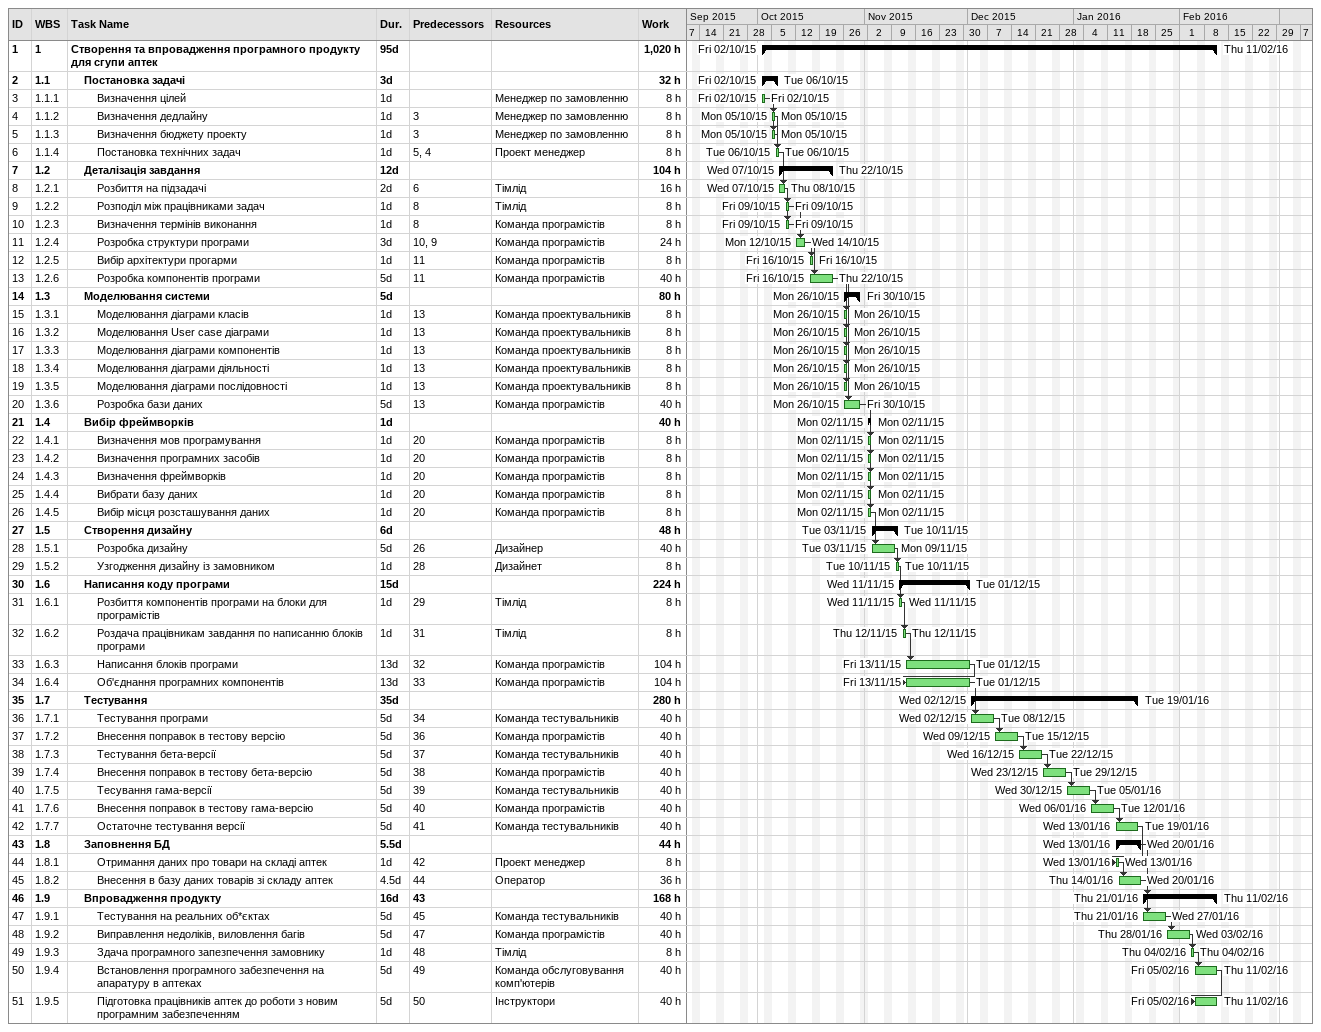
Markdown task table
| ID | WBS | Task | Duration | Start | Finish | Predecessors | Resources | Work (h) |
|---|---|---|---|---|---|---|---|---|
| 1 | 1 | **Створення та впровадження програмного продукту для сгупи аптек** | 95d | 2015-10-02 | 2016-02-11 |  |  | 1020 |
| 2 | 1.1 | **Постановка задачі** | 3d | 2015-10-02 | 2015-10-06 |  |  | 32 |
| 3 | 1.1.1 | Визначення цілей | 1d | 2015-10-02 | 2015-10-02 |  | Менеджер по замовленню | 8 |
| 4 | 1.1.2 | Визначення дедлайну | 1d | 2015-10-05 | 2015-10-05 | 3 | Менеджер по замовленню | 8 |
| 5 | 1.1.3 | Визначення бюджету проекту | 1d | 2015-10-05 | 2015-10-05 | 3 | Менеджер по замовленню | 8 |
| 6 | 1.1.4 | Постановка технічних задач | 1d | 2015-10-06 | 2015-10-06 | 5, 4 | Проект менеджер | 8 |
| 7 | 1.2 | **Деталізація завдання** | 12d | 2015-10-07 | 2015-10-22 |  |  | 104 |
| 8 | 1.2.1 | Розбиття на підзадачі | 2d | 2015-10-07 | 2015-10-08 | 6 | Тімлід | 16 |
| 9 | 1.2.2 | Розподіл між працівниками задач | 1d | 2015-10-09 | 2015-10-09 | 8 | Тімлід | 8 |
| 10 | 1.2.3 | Визначення термінів виконання | 1d | 2015-10-09 | 2015-10-09 | 8 | Команда програмістів | 8 |
| 11 | 1.2.4 | Розробка структури програми | 3d | 2015-10-12 | 2015-10-14 | 10, 9 | Команда програмістів | 24 |
| 12 | 1.2.5 | Вибір архітектури прогарми | 1d | 2015-10-16 | 2015-10-16 | 11 | Команда програмістів | 8 |
| 13 | 1.2.6 | Розробка компонентів програми | 5d | 2015-10-16 | 2015-10-22 | 11 | Команда програмістів | 40 |
| 14 | 1.3 | **Моделювання системи** | 5d | 2015-10-26 | 2015-10-30 |  |  | 80 |
| 15 | 1.3.1 | Моделювання діаграми класів | 1d | 2015-10-26 | 2015-10-26 | 13 | Команда проектувальників | 8 |
| 16 | 1.3.2 | Моделювання User case діаграми | 1d | 2015-10-26 | 2015-10-26 | 13 | Команда проектувальників | 8 |
| 17 | 1.3.3 | Моделювання діаграми компонентів | 1d | 2015-10-26 | 2015-10-26 | 13 | Команда проектувальників | 8 |
| 18 | 1.3.4 | Моделювання діаграми діяльності | 1d | 2015-10-26 | 2015-10-26 | 13 | Команда проектувальників | 8 |
| 19 | 1.3.5 | Моделювання діаграми послідовності | 1d | 2015-10-26 | 2015-10-26 | 13 | Команда проектувальників | 8 |
| 20 | 1.3.6 | Розробка бази даних | 5d | 2015-10-26 | 2015-10-30 | 13 | Команда програмістів | 40 |
| 21 | 1.4 | **Вибір фреймворків** | 1d | 2015-11-02 | 2015-11-02 |  |  | 40 |
| 22 | 1.4.1 | Визначення мов програмування | 1d | 2015-11-02 | 2015-11-02 | 20 | Команда програмістів | 8 |
| 23 | 1.4.2 | Визначення програмних засобів | 1d | 2015-11-02 | 2015-11-02 | 20 | Команда програмістів | 8 |
| 24 | 1.4.3 | Визначення фреймворків | 1d | 2015-11-02 | 2015-11-02 | 20 | Команда програмістів | 8 |
| 25 | 1.4.4 | Вибрати базу даних | 1d | 2015-11-02 | 2015-11-02 | 20 | Команда програмістів | 8 |
| 26 | 1.4.5 | Вибір місця розсташування даних | 1d | 2015-11-02 | 2015-11-02 | 20 | Команда програмістів | 8 |
| 27 | 1.5 | **Створення дизайну** | 6d | 2015-11-03 | 2015-11-10 |  |  | 48 |
| 28 | 1.5.1 | Розробка дизайну | 5d | 2015-11-03 | 2015-11-09 | 26 | Дизайнер | 40 |
| 29 | 1.5.2 | Узгодження дизайну із замовником | 1d | 2015-11-10 | 2015-11-10 | 28 | Дизайнет | 8 |
| 30 | 1.6 | **Написання коду програми** | 15d | 2015-11-11 | 2015-12-01 |  |  | 224 |
| 31 | 1.6.1 | Розбиття компонентів програми на блоки для програмістів | 1d | 2015-11-11 | 2015-11-11 | 29 | Тімлід | 8 |
| 32 | 1.6.2 | Роздача працівникам завдання по написанню блоків програми | 1d | 2015-11-12 | 2015-11-12 | 31 | Тімлід | 8 |
| 33 | 1.6.3 | Написання блоків програми | 13d | 2015-11-13 | 2015-12-01 | 32 | Команда програмістів | 104 |
| 34 | 1.6.4 | Об'єднання програмних компонентів | 13d | 2015-11-13 | 2015-12-01 | 33 | Команда програмістів | 104 |
| 35 | 1.7 | **Тестування** | 35d | 2015-12-02 | 2016-01-19 |  |  | 280 |
| 36 | 1.7.1 | Тестування програми | 5d | 2015-12-02 | 2015-12-08 | 34 | Команда тестувальників | 40 |
| 37 | 1.7.2 | Внесення поправок в тестову версію | 5d | 2015-12-09 | 2015-12-15 | 36 | Команда програмістів | 40 |
| 38 | 1.7.3 | Тестування бета-версії | 5d | 2015-12-16 | 2015-12-22 | 37 | Команда тестувальників | 40 |
| 39 | 1.7.4 | Внесення поправок в тестову бета-версію | 5d | 2015-12-23 | 2015-12-29 | 38 | Команда програмістів | 40 |
| 40 | 1.7.5 | Тесування гама-версії | 5d | 2015-12-30 | 2016-01-05 | 39 | Команда тестувальників | 40 |
| 41 | 1.7.6 | Внесення поправок в тестову гама-версію | 5d | 2016-01-06 | 2016-01-12 | 40 | Команда програмістів | 40 |
| 42 | 1.7.7 | Остаточне тестування версії | 5d | 2016-01-13 | 2016-01-19 | 41 | Команда тестувальників | 40 |
| 43 | 1.8 | **Заповнення БД** | 5.5d | 2016-01-13 | 2016-01-20 |  |  | 44 |
| 44 | 1.8.1 | Отримання даних про товари на складі аптек | 1d | 2016-01-13 | 2016-01-13 | 42 | Проект менеджер | 8 |
| 45 | 1.8.2 | Внесення в базу даних товарів зі складу аптек | 4.5d | 2016-01-14 | 2016-01-20 | 44 | Оператор | 36 |
| 46 | 1.9 | **Впровадження продукту** | 16d | 2016-01-21 | 2016-02-11 | 43 |  | 168 |
| 47 | 1.9.1 | Тестування на реальних об*єктах | 5d | 2016-01-21 | 2016-01-27 | 45 | Команда тестувальників | 40 |
| 48 | 1.9.2 | Виправлення недоліків, виловлення багів | 5d | 2016-01-28 | 2016-02-03 | 47 | Команда програмістів | 40 |
| 49 | 1.9.3 | Здача програмного запезпечення замовнику | 1d | 2016-02-04 | 2016-02-04 | 48 | Тімлід | 8 |
| 50 | 1.9.4 | Встановлення програмного забезпечення на апаратуру в аптеках | 5d | 2016-02-05 | 2016-02-11 | 49 | Команда обслуговування комп'ютерів | 40 |
| 51 | 1.9.5 | Підготовка працівників аптек до роботи з новим програмним забезпеченням | 5d | 2016-02-05 | 2016-02-11 | 50 | Інструктори | 40 |
